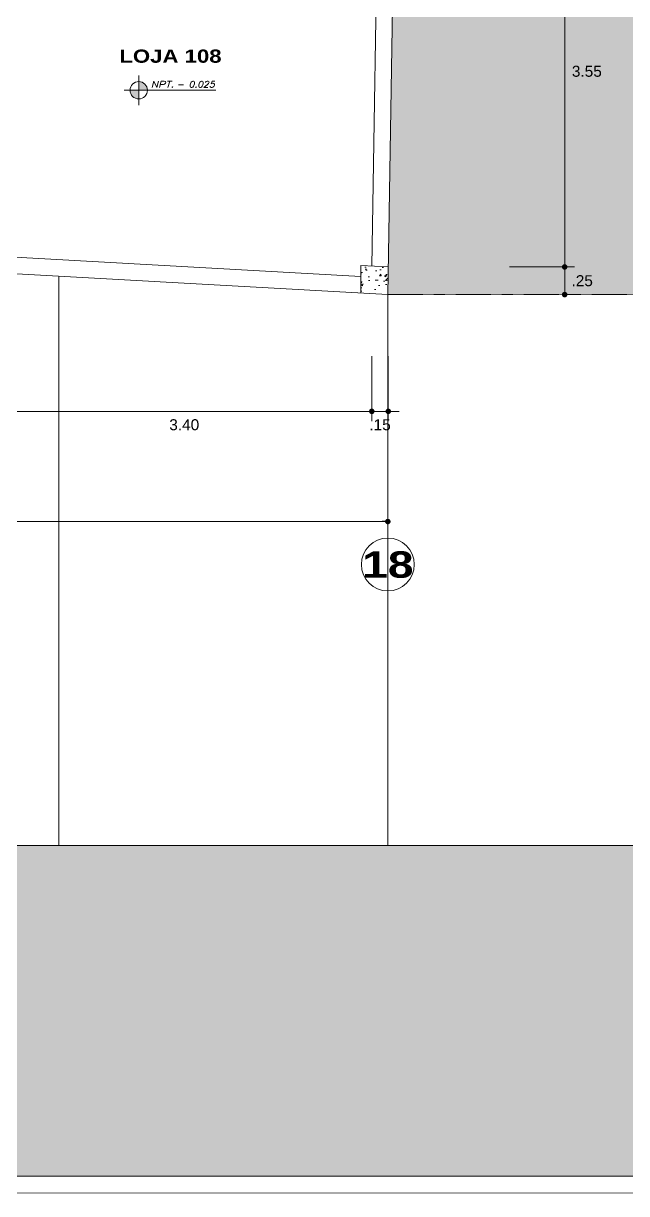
# Model space of a CAD drawing. Header units: millimetres. Extents: x 2178 to 2304, y 1220 to 1359.
# Drawn here: x 2222.97 to 2228.44, y 1322.11 to 1332.73 of the extents above; entities that cross this region are included whole.
import ezdxf
from ezdxf.enums import TextEntityAlignment as Align

# ---------------------------------------------------------------- set-up
doc = ezdxf.new("R2010")
doc.units = ezdxf.units.MM
doc.linetypes.add('CENTER', pattern=[50.800000000000004, 31.75, -6.35, 6.35, -6.35])
doc.layers.get('0').update_dxf_attribs({"lineweight": 0})
for name, color, linetype, lineweight in [('COTAS', 40, 'Continuous', 20), ('Ejes22', 50, 'CENTER', 9), ('muros bajos', 2, 'Continuous', 25), ('PLUMA 7', 10, 'Continuous', 0), ('TEXTO', 5, 'Continuous', 18)]:
    doc.layers.add(name, color=color, linetype=linetype, lineweight=lineweight)
doc.layers.add('pisos....', color=7, linetype='Continuous', lineweight=5, true_color=0x7c7f7e)
doc.styles.add('ARIAL', font='arial.ttf')
doc.styles.add('ARIAL-N', font='arialbd.ttf')
doc.styles.add('ARIALCH', font='arialbd.ttf', dxfattribs={"width": 1.25})
doc.styles.add('SIMPLEX', font='simplex.shx', dxfattribs={"width": 1.2, "oblique": 15})
doc.dimstyles.new('RPM 50', dxfattribs={"dimtxt": 0.1, "dimasz": 0.05, "dimexe": 0.08849999999999973, "dimexo": 0.1535, "dimgap": 0.07099999999999997, "dimtad": 2, "dimtih": 1, "dimtoh": 1, "dimzin": 4, "dimdsep": 46, "dimtxsty": 'ARIAL', "dimblk": 'DOT', "dimcen": 0.4, "dimdle": 0.25, "dimclrd": 8, "dimclre": 8, "dimclrt": 9, "dimadec": 0, "dimazin": 0, "dimtfac": 1, "dimtix": 1, "dimtmove": 0, "dimatfit": 3, "dimldrblk": 'DOT', "dimfxl": 0.5, "dimfxlon": 1, "dimlwd": 0, "dimlwe": 0, "dimarcsym": 0})

# ---------------------------------------------------------------- blocks, each defined once
blk = doc.blocks.new('_DOT')
at = {"color": 0, "linetype": 'ByBlock'}
blk.add_line((-0.5, 0), (-1, 0), dxfattribs=at)
at = {"color": 0, "linetype": 'ByBlock', "const_width": 0.5}
blk.add_lwpolyline([(-0.25, 0, 1), (0.25, 0, 1)], format="xyb", close=True, dxfattribs=at)
blk = doc.blocks.new('*D1025')
at = {"layer": 'Defpoints', "color": 0, "transparency": 16777216}
for p in [(2217.32631320559, 1328.209712895096), (2226.27631320559, 1328.209712895096), (2226.27631320559, 1328.209712895096)]:
    blk.add_point(p, dxfattribs=at)
at = {"layer": 'muros bajos', "color": 8, "lineweight": 0, "transparency": 16777216}
for p, q in [((2217.32631320559, 1328.209712895096), (2217.32631320559, 1328.298212895096)), ((2226.27631320559, 1328.209712895096), (2226.27631320559, 1328.298212895096)), ((2217.37631320559, 1328.209712895096), (2226.22631320559, 1328.209712895096))]:
    blk.add_line(p, q, dxfattribs=at)
at = {"layer": 'muros bajos', "color": 8, "lineweight": 0, "transparency": 16777216, "xscale": 0.05, "yscale": 0.05, "zscale": 0.05, "rotation": 180}
blk.add_blockref('_DOT', (2217.32631320559, 1328.209712895096), dxfattribs=at)
at = {"layer": 'muros bajos', "color": 8, "lineweight": 0, "transparency": 16777216, "xscale": 0.05, "yscale": 0.05, "zscale": 0.05}
blk.add_blockref('_DOT', (2226.27631320559, 1328.209712895096), dxfattribs=at)
at = {"layer": 'muros bajos', "color": 9, "transparency": 16777216, "insert": (2221.80131320559, 1328.087655596324), "char_height": 0.1, "attachment_point": 5, "style": 'ARIAL'}
blk.add_mtext('8.95', dxfattribs=at)
blk = doc.blocks.new('*D972')
at = {"color": 8, "lineweight": 0, "transparency": 16777216}
for p, q in [((2222.72631320559, 1329.709712895096), (2222.72631320559, 1329.121212895096)), ((2226.130725361991, 1329.709712895096), (2226.130725361991, 1329.121212895096)), ((2222.776313205591, 1329.209712895096), (2226.080725361991, 1329.209712895096))]:
    blk.add_line(p, q, dxfattribs=at)
at = {"layer": 'Defpoints', "color": 0, "transparency": 16777216}
for p in [(2222.72631320559, 1330.616888642685), (2226.130725361991, 1330.527908836093), (2226.130725361991, 1329.209712895096)]:
    blk.add_point(p, dxfattribs=at)
at = {"color": 8, "lineweight": 0, "transparency": 16777216, "xscale": 0.05, "yscale": 0.05, "zscale": 0.05, "rotation": 180}
blk.add_blockref('_DOT', (2222.72631320559, 1329.209712895096), dxfattribs=at)
at = {"color": 8, "lineweight": 0, "transparency": 16777216, "xscale": 0.05, "yscale": 0.05, "zscale": 0.05}
blk.add_blockref('_DOT', (2226.130725361991, 1329.209712895096), dxfattribs=at)
at = {"color": 9, "transparency": 16777216, "insert": (2224.428519283791, 1329.087621489912), "char_height": 0.1, "attachment_point": 5, "style": 'ARIAL'}
blk.add_mtext('3.40', dxfattribs=at)
blk = doc.blocks.new('*D973')
at = {"color": 8, "lineweight": 0, "transparency": 16777216}
for p, q in [((2226.130725361991, 1329.709712895096), (2226.130725361991, 1329.121212895096)), ((2226.28039462391, 1329.709712895096), (2226.28039462391, 1329.121212895096)), ((2226.080725361991, 1329.209712895096), (2226.030725361991, 1329.209712895096)), ((2226.130725361991, 1329.209712895096), (2226.28039462391, 1329.209712895096)), ((2226.33039462391, 1329.209712895096), (2226.38039462391, 1329.209712895096))]:
    blk.add_line(p, q, dxfattribs=at)
at = {"layer": 'Defpoints', "color": 0, "transparency": 16777216}
for p in [(2226.130725361991, 1330.527908836093), (2226.28039462391, 1330.519593877097), (2226.28039462391, 1329.209712895096)]:
    blk.add_point(p, dxfattribs=at)
at = {"color": 8, "lineweight": 0, "transparency": 16777216, "xscale": 0.05, "yscale": 0.05, "zscale": 0.05}
blk.add_blockref('_DOT', (2226.130725361991, 1329.209712895096), dxfattribs=at)
at = {"color": 8, "lineweight": 0, "transparency": 16777216, "xscale": 0.05, "yscale": 0.05, "zscale": 0.05, "rotation": 180}
blk.add_blockref('_DOT', (2226.28039462391, 1329.209712895096), dxfattribs=at)
at = {"color": 9, "transparency": 16777216, "insert": (2226.20555999295, 1329.087655596324), "char_height": 0.1, "attachment_point": 5, "style": 'ARIAL'}
blk.add_mtext('.15', dxfattribs=at)
blk = doc.blocks.new('*D903')
at = {"color": 8, "lineweight": 0, "transparency": 16777216}
for p, q in [((2227.381313205597, 1330.519593877098), (2227.969813205596, 1330.519593877098)), ((2227.881313205597, 1330.319435117319), (2227.881313205597, 1330.469593877098)), ((2227.881313205597, 1330.269435117319), (2227.969813205596, 1330.269435117319))]:
    blk.add_line(p, q, dxfattribs=at)
at = {"layer": 'Defpoints', "color": 0, "transparency": 16777216}
for p in [(2226.280394623911, 1330.519593877098), (2227.881313205597, 1330.519593877098), (2227.881313205592, 1330.269435117319)]:
    blk.add_point(p, dxfattribs=at)
at = {"color": 8, "lineweight": 0, "transparency": 16777216, "xscale": 0.05, "yscale": 0.05, "zscale": 0.05}
for p, rotation in [((2227.881313205597, 1330.519593877098), 90), ((2227.881313205597, 1330.269435117319), 270)]:
    blk.add_blockref('_DOT', p, dxfattribs=dict(at, rotation=rotation))
at = {"color": 9, "transparency": 16777216, "insert": (2228.040273642159, 1330.394514497207), "char_height": 0.1, "attachment_point": 5, "style": 'ARIAL'}
blk.add_mtext('.25', dxfattribs=at)
blk = doc.blocks.new('*D1039')
at = {"color": 8, "lineweight": 0, "transparency": 16777216}
for p, q in [((2227.381313205596, 1334.069712895097), (2227.969813205596, 1334.069712895097)), ((2227.881313205596, 1330.569593877098), (2227.881313205596, 1334.019712895097)), ((2227.381313205596, 1330.519593877098), (2227.969813205596, 1330.519593877098))]:
    blk.add_line(p, q, dxfattribs=at)
at = {"layer": 'Defpoints', "color": 0, "transparency": 16777216}
for p in [(2226.092394752915, 1334.069712895097), (2227.881313205596, 1334.069712895097), (2226.280394623911, 1330.519593877098)]:
    blk.add_point(p, dxfattribs=at)
at = {"color": 8, "lineweight": 0, "transparency": 16777216, "xscale": 0.05, "yscale": 0.05, "zscale": 0.05}
for p, rotation in [((2227.881313205596, 1334.069712895097), 90), ((2227.881313205596, 1330.519593877098), 270)]:
    blk.add_blockref('_DOT', p, dxfattribs=dict(at, rotation=rotation))
at = {"color": 9, "transparency": 16777216, "insert": (2228.082531486632, 1332.294653386096), "char_height": 0.1, "attachment_point": 5, "style": 'ARIAL'}
blk.add_mtext('3.55', dxfattribs=at)
blk = doc.blocks.new('N')
at = {"linetype": 'Continuous'}
h = blk.add_hatch(color=256, dxfattribs=at)
h.paths.add_polyline_path([(0, 0.1000000000000085), (0, 0), (0.1000000000000014, 0, 0.4142135623730981)])
h.paths.add_polyline_path([(-0.1000000000000014, 0, 0.4142135623730981), (0, -0.1000000000000085), (0, 0)])
for points in [[(0, 0.1700000000000017), (0, -0.1700000000000017)], [(-0.1700000000000017, 0), (0.8870854846603891, 0)]]:
    blk.add_lwpolyline(points)
blk.add_circle((0, 0), 0.1)
at = {"color": 64, "style": 'SIMPLEX', "oblique": 15, "width": 1.2}
blk.add_text('NPT.', height=0.075, dxfattribs=at).set_placement((0.1397908554024241, 0.03140925992012455))
at = {"color": 64, "style": 'SIMPLEX', "oblique": 15, "width": 1.062312430358449}
blk.add_attdef('NIV', text='', height=0.075, dxfattribs=at).set_placement((0.434891932751043, 0.03140925992012455), (0.8749927967566862, 0.03140925992012455), align=Align.FIT)

msp = doc.modelspace()

# ---------------------------------------------------------------- hatches: boundary and pattern name
h = msp.add_hatch()
h.set_pattern_fill('AR-SAND', color=256, scale=0.009000000000000001)
h.set_pattern_definition([(37.50000000000001, (0, 0), (-0.01440028166385641, 0.4404719135964082), [0, -0.3474720000000001, 0, -0.38862, 0, -0.3714750000000001]), (7.499999999999999, (0, 0), (0.4045709548242024, 0.6451425905115189), [0, -0.187452, 0, -0.3131820000000001, 0, -0.120015]), (327.5, (-0.281178, 0), (0.7118931332173122, 0.001293466210691186), [0, -0.1143, 0, -0.41148, 0, -0.5372100000000001]), (317.5, (-0.281178, 0), (0.6872008072250675, 0.2006363909314947), [0, -0.05715000000000001, 0, -0.269748, 0, -0.3086100000000001])])
h.paths.add_polyline_path([(2232.182974461064, 1343.987019787507), (2226.431313205591, 1343.979330515022), (2226.431313205591, 1339.769712895096), (2229.031313205591, 1339.769712895096, -1), (2229.511313205591, 1339.769712895096, -1), (2229.031313205591, 1339.769712895096), (2226.431313205591, 1339.769712895096), (2226.380327854285, 1336.644712895097), (2229.031313205591, 1336.644712895097, -1), (2229.511313205591, 1336.644712895097, -1), (2229.031313205591, 1336.644712895097), (2226.380327854285, 1336.644712895097), (2226.340355338862, 1334.194712895096), (2229.037712207929, 1334.194712895096, -0.05792422511702389), (2229.031313205591, 1334.249763543513, -1), (2229.511313205591, 1334.249763543513, -0.8904945671120889), (2229.037712207929, 1334.194712895096), (2226.340355338862, 1334.194712895096), (2226.27631320559, 1330.269435117319), (2229.031341468728, 1330.273118255473, -0.9834537548927721), (2229.511274236881, 1330.27375986729), (2232.201302616187, 1330.277356108494)])
h.paths.add_polyline_path([(2226.431313205591, 1343.979330515022), (2222.02631320559, 1343.973441565066), (2222.02631320559, 1339.769712895096), (2226.431313205591, 1339.769712895096)])
h.paths.add_polyline_path([(2222.02631320559, 1343.973441565066), (2217.32631320559, 1343.967158235941), (2217.32631320559, 1339.769712895096), (2222.02631320559, 1339.769712895096)])
h.paths.add_polyline_path([(2217.32631320559, 1343.967158235941), (2215.58621333265, 1343.964831933768, -0.9785559481343978), (2215.10632651686, 1343.964190383384), (2212.37491100412, 1343.960538812609), (2212.231345879911, 1340.394712895096), (2215.106262970665, 1340.394712895096, -1), (2215.586262970665, 1340.394712895096, -1), (2215.106262970665, 1340.394712895096), (2212.231345879911, 1340.394712895096), (2212.22631320559, 1340.269712895096), (2212.22631320559, 1339.769712895096), (2212.751313205591, 1339.769712895096), (2217.32631320559, 1339.769712895096)])
h.paths.add_polyline_path([(2213.996396667805, 1342.015790657715), (2214.318292984313, 1342.015790657715), (2214.318292984313, 1342.221861599053), (2213.996396667805, 1342.221861599053)], flags=24)
h.paths.add_polyline_path([(2213.989575385403, 1343.740756551303), (2214.233777295363, 1343.740756551303), (2214.233777295363, 1343.94682749264), (2213.989575385403, 1343.94682749264)], flags=24)
h.paths.add_polyline_path([(2213.989575385403, 1339.915756551303), (2214.233777295363, 1339.915756551303), (2214.233777295363, 1340.12182749264), (2213.989575385403, 1340.12182749264)], flags=24)
h.paths.add_polyline_path([(2213.989575385403, 1340.290756551303), (2214.233777295363, 1340.290756551303), (2214.233777295363, 1340.49682749264), (2213.989575385403, 1340.49682749264)], flags=24)
h.paths.add_polyline_path([(2214.996396667806, 1342.078290657715), (2215.318292984313, 1342.078290657715), (2215.318292984313, 1342.284361599053), (2214.996396667806, 1342.284361599053)], flags=24)
h.paths.add_polyline_path([(2214.672404853344, 1339.978290657715), (2214.916606763303, 1339.978290657715), (2214.916606763303, 1340.184361599052), (2214.672404853344, 1340.184361599052)], flags=24)
h = msp.add_hatch()
h.set_pattern_fill('AR-CONC', color=256, scale=0.001)
h.set_pattern_definition([(49.99999999999999, (1019.093095671087, -426.9564722311436), (0.182184668996004, -0.01593908553890309), [0.01905, -0.20955]), (355, (1019.093095671087, -426.9564722311436), (-0.03524342142496934, 0.1910568452390352), [0.01524, -0.16764058417]), (100.4514447, (1019.108277678087, -426.9578004846437), (0.1469412470903533, 0.1751177519121951), [0.01619000879999999, -0.1780902445999999]), (46.18420000000001, (1019.093095671087, -426.9056722311436), (0.2710790408921299, -0.04204232793272715), [0.028575, -0.314325]), (96.63555760999992, (1019.115685571087, -426.9091757311437), (0.237404134051503, 0.2474261245977215), [0.02428502314, -0.26713560816]), (351.1841511700001, (1019.093095671087, -426.9056722311436), (0.237404134064977, 0.2474261245855326), [0.02285996707, -0.25145973192]), (21, (1019.118495671087, -426.9183722311436), (0.1516143912691325, -0.1022651981870876), [0.01905, -0.20955]), (326.0000000000001, (1019.118495671087, -426.9183722311436), (0.06180202834764707, 0.1841879661223193), [0.01524, -0.16764]), (71.45144499999999, (1019.131130203687, -426.9268943310435), (0.2134164192787162, 0.08192276888590524), [0.0161900088, -0.1780899376]), (37.50000000000001, (1019.093095671087, -426.9564722311436), (0.003088603250591816, 0.0845550388731531), [0, -0.165608, 0, -0.17018, 0, -0.168275]), (7.499999999999999, (1019.093095671087, -426.9564722311436), (0.06681966251030574, 0.1001805748181195), [0, -0.09702799999999999, 0, -0.161798, 0, -0.06413500000000001]), (327.5, (1019.036453671087, -426.9564722311436), (0.1355905951668714, -0.005728743992673458), [0, -0.0635, 0, -0.19812, 0, -0.26289]), (317.5, (1019.011053671087, -426.9564722311436), (0.148129181386018, 0.02542649103333302), [0, -0.08255, 0, -0.131572, 0, -0.18669])])
h.paths.add_polyline_path([(2226.03039462391, 1330.533482765986), (2226.03039462391, 1330.283097260745), (2226.27631320559, 1330.269435117319), (2226.28039462391, 1330.519593877097)])
at = {"layer": 'pisos....'}
h = msp.add_hatch(dxfattribs=at)
h.set_pattern_fill('AR-B816C', color=256, scale=0.001)
h.set_pattern_definition([(0, (0, 0), (0.2032, 0.2032), [0.396875, -0.009525]), (0, (-0.2032, 0.009525), (0.2032, 0.2032), [0.396875, -0.009525]), (90, (0, 0), (-0.2032, 0.2032), [-0.212725, 0.193675]), (90, (-0.009525, 0), (-0.2032, 0.2032), [-0.212725, 0.193675])])
h.paths.add_polyline_path([(2184.688438035058, 1328.983699252531), (2184.932639945017, 1328.983699252531), (2184.932639945017, 1329.189770193869), (2184.688438035058, 1329.189770193869)], flags=16)
h.paths.add_polyline_path([(2181.724983055522, 1330.939712895097), (2182.147643355658, 1330.939712895097), (2182.147643355658, 1331.299712895096), (2181.724983055522, 1331.299712895096)])
edge = h.paths.add_edge_path()
edge.add_arc((2183.27631320559, 1323.769435117318), 1.499999999999773, 179.9999999999913, 269.9999999999826)
edge.add_line((2183.27631320559, 1322.269435117319), (2235.820127780521, 1322.269435117315))
edge.add_line((2235.820127780521, 1322.269435117315), (2235.820127780524, 1325.269435117315))
edge.add_line((2235.820127780524, 1325.269435117315), (2232.20131320559, 1325.269435117319))
edge.add_line((2232.20131320559, 1325.269435117319), (2184.77631320559, 1325.269435117319))
edge.add_line((2184.77631320559, 1325.269435117319), (2184.77631320559, 1331.119712895096))
edge.add_line((2184.77631320559, 1331.119712895096), (2182.176313205589, 1331.119712895096))
edge.add_arc((2181.936313205589, 1331.119712895096), 0.2400000000002365, -131.81031489567113, 0, ccw=False)
edge.add_line((2181.776313205589, 1330.940827456896), (2181.776313205591, 1323.769435117319))

# ---------------------------------------------------------------- linework, layer by layer
for points in [[(2235.820127780556, 1354.973986271195), (2183.126313205593, 1354.97398627122, 0.4142135623730981), (2181.626313205592, 1353.47398627122), (2181.62631320559, 1348.969712895096), (2181.619290822166, 1323.612404649617, 0.4143360624221454), (2183.119502693589, 1322.111989258717), (2235.820127780521, 1322.119435117315)], [(2235.820127780556, 1354.823986271195), (2183.276313205592, 1354.82398627122, 0.4142135623730951), (2181.776313205592, 1353.32398627122), (2181.77631320559, 1348.969712895096), (2181.77631320559, 1323.769435117319, 0.4142135623730753), (2183.27631320559, 1322.269435117319), (2235.820127780521, 1322.269435117315)]]:
    msp.add_lwpolyline(points, format="xyb")
for points in [[(2223.288813205591, 1330.435407339541), (2223.288813205591, 1325.269435117319)], [(2226.27631320559, 1330.269435117319), (2232.201302616187, 1330.277356108494)], [(2226.27631320559, 1330.269435117319), (2226.27631320559, 1325.269435117319)], [(2226.274409193649, 1330.152734199012), (2226.27631320559, 1330.152734199012)], [(2184.77631320559, 1325.269435117319), (2232.35131320559, 1325.269435117319)]]:
    msp.add_lwpolyline(points)
at = {"layer": 'COTAS'}
msp.add_circle((2226.27631320559, 1327.819712895096), 0.24, dxfattribs=at)
at = {"layer": 'Ejes22', "linetype": 'CENTER', "lineweight": 9, "ltscale": 0.01}
for points in [[(2226.27631320559, 1330.269435117319), (2226.27631320559, 1328.059712895096)], [(2226.27631320559, 1330.269435117319), (2229.031313205591, 1330.269435117319)]]:
    msp.add_lwpolyline(points, dxfattribs=at)
at = {"layer": 'PLUMA 7'}
for points in [[(2226.27631320559, 1330.269435117319), (2226.431313205591, 1339.769712895096)], [(2226.130725361991, 1330.527908836093), (2226.188295961931, 1334.069712895096)], [(2214.75131320559, 1330.909712895096), (2226.27631320559, 1330.269435117319)], [(2222.72631320559, 1330.616888642685), (2226.03039462391, 1330.43332856389)], [(2226.28039462391, 1330.519593877097), (2226.03039462391, 1330.533482765986)], [(2226.03039462391, 1330.533482765986), (2226.03039462391, 1330.283097260745)]]:
    msp.add_lwpolyline(points, dxfattribs=at)

# ---------------------------------------------------------------- block references
at = {"layer": 'COTAS'}
ref = msp.add_blockref('N', (2224.015545382674, 1332.123030671971), dxfattribs=dict(at, xscale=0.7870854846603947, yscale=0.7870854846603947, zscale=0.7870854846603947))
ref.add_attrib('NIV', '- 0.025', dxfattribs={"layer": '0', "color": 64, "height": 0.05903141134952907, "style": 'SIMPLEX', "oblique": 15, "width": 0.9552576893140914}).set_placement((2224.357842510339, 1332.147752444539), (2224.704239512184, 1332.147752444539), align=Align.FIT)

# ---------------------------------------------------------------- texts
at = {"layer": 'COTAS', "style": 'ARIALCH', "width": 1.25}
msp.add_attdef('18', text='LETRAONUMERO', height=0.24, dxfattribs=at).set_placement((2226.27631320559, 1327.819712895096), align=Align.MIDDLE_CENTER)
at = {"layer": 'TEXTO', "style": 'ARIAL-N', "width": 1.2}
msp.add_text('LOJA 108', height=0.12, dxfattribs=at).set_placement((2224.303441612196, 1332.372570074068), align=Align.CENTER)

# ---------------------------------------------------------------- dimensions: what is measured, and where the dimension line sits
dim = msp.add_linear_dim(base=(2227.881313205596, 1334.069712895097), p1=(2226.28039462391, 1330.519593877097), p2=(2226.092394752914, 1334.069712895096), angle=90, dimstyle='RPM 50', override={"dimtmove": 1})
dim.commit()
dim.dimension.update_dxf_attribs({"geometry": '*D1039', "text_midpoint": (2228.082531486632, 1332.294653386096)})
for base, p1, p2, picture, middle in [((2226.130725361991, 1329.209712895096), (2222.72631320559, 1330.616888642685), (2226.130725361991, 1330.527908836093), '*D972', (2224.428519283791, 1329.087621489912)), ((2226.28039462391, 1329.209712895096), (2226.130725361991, 1330.527908836093), (2226.28039462391, 1330.519593877097), '*D973', (2226.20555999295, 1329.087655596324))]:
    dim = msp.add_linear_dim(base=base, p1=p1, p2=p2, dimstyle='RPM 50', override={"dimtmove": 1})
    dim.commit()
    dim.dimension.update_dxf_attribs({"geometry": picture, "text_midpoint": middle})
dim = msp.add_linear_dim(base=(2227.881313205597, 1330.519593877098), p1=(2227.881313205591, 1330.269435117319), p2=(2226.28039462391, 1330.519593877097), angle=90, dimstyle='RPM 50')
dim.commit()
dim.dimension.update_dxf_attribs({"geometry": '*D903', "text_midpoint": (2228.040273642159, 1330.394514497207)})
at = {"layer": 'muros bajos'}
dim = msp.add_linear_dim(base=(2226.27631320559, 1328.209712895096), p1=(2217.32631320559, 1328.209712895096), p2=(2226.27631320559, 1328.209712895096), dimstyle='RPM 50', dxfattribs=at)
dim.commit()
dim.dimension.update_dxf_attribs({"geometry": '*D1025', "text_midpoint": (2221.80131320559, 1328.087655596324)})

doc.saveas('drawing.dxf')
